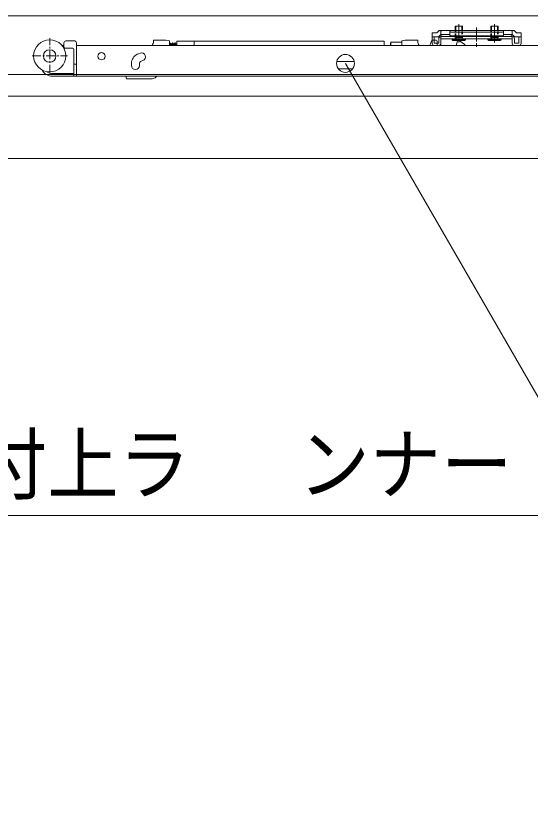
# Model space of a CAD drawing. Units: millimetres, scale not verified. Extents: x -6062 to 6062, y -3045 to 3045.
# Drawn here: x -2735.7 to -2447.5, y -91.8 to 350 of the extents above; entities that cross this region are included whole.
import ezdxf
from ezdxf.enums import TextEntityAlignment as Align

# ---------------------------------------------------------------- set-up
doc = ezdxf.new("R2010")
doc.units = ezdxf.units.MM
doc.header["$LTSCALE"] = 20
for name, pattern in [('CHAIN1', [8, 5, -1, 1, -1]), ('DASHED1', [1.8, 1.2, -0.6]), ('DOUBLE_CHAIN1', [8.8, 5, -1, 0.6, -0.6, 0.6, -1])]:
    doc.linetypes.add(name, pattern=pattern)
doc.layers.add('0-2_2寸法-3', color=7, linetype='Continuous', lineweight=9)
doc.layers.add('0-4_3一般', color=7, linetype='Continuous', lineweight=9)
doc.styles.add('ＭＳ ゴシック', font='')
doc.styles.get('ＭＳ ゴシック').set_extended_font_data('MS Gothic')

# ---------------------------------------------------------------- blocks, each defined once
blk = doc.blocks.new('グループ-64')
at = {"layer": '0-4_3一般'}
blk.add_line((-8700, 7000), (-60560, 7000), dxfattribs=at)
blk = doc.blocks.new('グループ-65')
at = {"layer": '0-4_3一般', "linetype": 'CHAIN1'}
for p, q in [((-14000, 6905.1), (-14000, 6699.1)), ((-13600, 6905.1), (-13600, 6699.1)), ((-14000, 6749.1), (-14000, 6867.1)), ((-13800, 6730.2), (-13800, 6884.2)), ((-13800, 6853.3), (-13800, 6651.9)), ((-13600, 6749.1), (-13600, 6867.1)), ((-18583.9, 6351.9), (-18583.9, 6747.9)), ((-14000, 6797.6), (-14000, 6713.6)), ((-13600, 6797.6), (-13600, 6713.6)), ((-18781.9, 6549.9), (-18385.9, 6549.9))]:
    blk.add_line(p, q, dxfattribs=at)
at = {"layer": '0-4_3一般'}
for p, q in [((-14298, 6808.1), (-14298, 6764.1)), ((-14298, 6808.1), (-14247.1, 6808.1)), ((-14232.5, 6822.6), (-14247.1, 6808.1)), ((-14180, 6836.1), (-14200, 6826.1)), ((-14200, 6836.1), (-14100, 6836.1)), ((-13500, 6836.1), (-14100, 6836.1)), ((-14100, 6836.1), (-14100, 6825.2)), ((-14100, 6825.2), (-14100, 6815.2)), ((-14100, 6815.2), (-14100, 6790.1)), ((-13510, 6815.2), (-14090, 6815.2)), ((-13960, 6882.1), (-14040, 6882.1)), ((-14040, 6882.1), (-14040, 6836.1)), ((-14032.4, 6882.1), (-14032.4, 6836.1)), ((-13967.6, 6836.1), (-13967.6, 6882.1)), ((-13960, 6836.1), (-13960, 6882.1)), ((-13640, 6882.1), (-13640, 6836.1)), ((-13632.4, 6882.1), (-13632.4, 6836.1)), ((-13567.6, 6836.1), (-13567.6, 6882.1)), ((-13500, 6836.1), (-13400, 6836.1)), ((-13500, 6825.2), (-13500, 6836.1)), ((-13500, 6825.2), (-13500, 6815.2)), ((-13500, 6790.1), (-13500, 6815.2)), ((-13400, 6826.1), (-13420, 6836.1)), ((-13400, 6836.1), (-13400, 6790.1)), ((-13352.9, 6808.1), (-13367.5, 6822.6)), ((-13352.9, 6808.1), (-13302, 6808.1)), ((-13302, 6764.1), (-13302, 6808.1)), ((-18403.9, 6717.9), (-18303.9, 6717.9)), ((-17421.5, 6727.9), (-17421.5, 6713.9)), ((-17421.5, 6727.9), (-17281.5, 6727.9)), ((-17281.5, 6727.9), (-17241.5, 6717.9)), ((-17241.5, 6717.9), (-17241.5, 6665.9)), ((-17158.3, 6716.9), (-16964.3, 6716.9)), ((-17158.3, 6716.9), (-17158.3, 6665.9)), ((-16964.3, 6665.9), (-16964.3, 6716.9)), ((-16964.3, 6715.9), (-14834.3, 6715.9)), ((-14834.3, 6665.9), (-14834.3, 6715.9)), ((-14639.9, 6717.9), (-14599.9, 6727.9)), ((-14639.9, 6717.9), (-14639.9, 6705.9)), ((-14459.9, 6727.9), (-14599.9, 6727.9)), ((-14459.9, 6727.9), (-14459.9, 6713.9)), ((-14298, 6762.1), (-14298, 6764.1)), ((-14247.1, 6762.1), (-14298, 6762.1)), ((-14298, 6742.1), (-14298, 6692.1)), ((-14252.9, 6726.5), (-14282.1, 6726.5)), ((-14274, 6742.1), (-14274, 6762.1)), ((-14274, 6742.1), (-14274, 6692.1)), ((-14242.9, 6666.5), (-14242.9, 6716.5)), ((-14224, 6742.1), (-14224, 6692.1)), ((-13400, 6766.1), (-14200, 6766.1)), ((-14200, 6742.1), (-14200, 6766.1)), ((-14200, 6742.1), (-14200, 6692.1)), ((-13400, 6742.1), (-14200, 6742.1)), ((-14100, 6790.1), (-14100, 6784.1)), ((-14090, 6774.1), (-13510, 6774.1)), ((-14032.4, 6756.2), (-14040, 6756.2)), ((-14015, 6719.3), (-14030.2, 6665.9)), ((-13675, 6742.1), (-13525, 6742.1)), ((-13675, 6732.1), (-13675, 6742.1)), ((-13525, 6732.1), (-13675, 6732.1)), ((-13665, 6722.1), (-13675, 6732.1)), ((-13535, 6722.1), (-13665, 6722.1)), ((-13632.4, 6756.2), (-13640, 6756.2)), ((-13525, 6732.1), (-13535, 6722.1)), ((-13525, 6742.1), (-13525, 6732.1)), ((-13500, 6784.1), (-13500, 6790.1)), ((-13400, 6790.1), (-13385.5, 6775.6)), ((-13400, 6742.1), (-13400, 6766.1)), ((-13400, 6692.1), (-13400, 6742.1)), ((-13376, 6692.1), (-13376, 6742.1)), ((-13302, 6762.1), (-13352.9, 6762.1)), ((-13326, 6692.1), (-13326, 6742.1)), ((-13302, 6762.1), (-13302, 6764.1)), ((-13302, 6742.1), (-13302, 6762.1)), ((-13302, 6692.1), (-13302, 6742.1)), ((-18446.3, 6665.9), (-18423.9, 6665.9)), ((-18403.9, 6635.9), (-18425.8, 6635.9)), ((-18423.9, 6655.9), (-18423.9, 6697.9)), ((-18403.9, 6635.9), (-18323.9, 6635.9)), ((-18283.9, 6665.1), (-18283.9, 6697.9)), ((-12177.9, 6665.9), (-18283.9, 6665.9)), ((-18283.9, 6665.1), (-18283.9, 6659.9)), ((-18283.9, 6659.9), (-18283.9, 6481.9)), ((-17231.6, 6665.9), (-17232.3, 6670.9)), ((-17204.6, 6665.9), (-17205.3, 6670.9)), ((-17177.6, 6665.9), (-17178.3, 6670.9)), ((-17158.4, 6686.9), (-17158.3, 6687.5)), ((-14764.9, 6665.9), (-14764.9, 6690.9)), ((-14759.9, 6705.9), (-14639.9, 6705.9)), ((-14759.9, 6665.9), (-14759.9, 6705.9)), ((-14639.9, 6665.9), (-14639.9, 6705.9)), ((-14325.6, 6665.9), (-14314.4, 6695.9)), ((-14314.4, 6695.9), (-14310.2, 6707.1)), ((-14274, 6692.1), (-14224, 6692.1)), ((-14274, 6668.1), (-14224, 6668.1)), ((-14242.9, 6666.5), (-14242.9, 6665.9)), ((-13376, 6692.1), (-13326, 6692.1)), ((-13376, 6668.1), (-13326, 6668.1)), ((-18313.9, 6625.9), (-18313.9, 6475.9)), ((-17588.9, 6574.7), (-17570.2, 6581.5)), ((-18313.9, 6475.9), (-18313.9, 6455.9)), ((-18313.9, 6455.9), (-18313.9, 6345.9)), ((-18283.9, 6481.9), (-18283.9, 6470.1)), ((-18283.9, 6345.9), (-18283.9, 6455.9)), ((-17667.9, 6461.9), (-17667.9, 6441.9)), ((-17666.3, 6481.4), (-17666.2, 6481.9)), ((-17577.9, 6462.4), (-17577.9, 6461.9)), ((-17577.9, 6441.9), (-17577.9, 6461.9)), ((-17539.4, 6496.9), (-17558.2, 6490.1)), ((-42500, 6340), (-10710, 6340)), ((-18553.9, 6351.9), (-18323.9, 6351.9)), ((-18313.9, 6321.9), (-18553.9, 6321.9)), ((-18313.9, 6345.9), (-18313.9, 6321.9)), ((-18283.9, 6321.9), (-12177.9, 6321.9)), ((-17727.3, 6321.9), (-17727.3, 6301.9)), ((-17452.4, 6291.9), (-17717.3, 6291.9)), ((-17379.8, 6321.9), (-17389.9, 6313.8)), ((-11020, 5400), (-26440, 5400))]:
    blk.add_line(p, q, dxfattribs=at)
at = {"layer": '0-4_3一般', "linetype": 'DOUBLE_CHAIN1'}
for p, q in [((-14232.5, 6822.6), (-14219.1, 6836.1)), ((-14200, 6836.1), (-14219.1, 6836.1)), ((-13380.9, 6836.1), (-13400, 6836.1)), ((-13367.5, 6822.6), (-13380.9, 6836.1)), ((-14247.1, 6762.1), (-14228, 6762.1)), ((-14214.5, 6775.6), (-14228, 6762.1)), ((-13385.5, 6775.6), (-13372, 6762.1)), ((-13352.9, 6762.1), (-13372, 6762.1))]:
    blk.add_line(p, q, dxfattribs=at)
at = {"layer": '0-4_3一般', "linetype": 'DASHED1'}
for p, q in [((-14040, 6836.1), (-14040, 6756.2)), ((-14032.4, 6836.1), (-14032.4, 6756.2)), ((-13967.6, 6756.2), (-13967.6, 6836.1)), ((-13960, 6756.2), (-13960, 6836.1)), ((-13640, 6836.1), (-13640, 6756.2)), ((-13632.4, 6836.1), (-13632.4, 6756.2)), ((-13567.6, 6756.2), (-13567.6, 6836.1)), ((-13560, 6756.2), (-13560, 6836.1)), ((-14180, 6790.1), (-14200, 6790.1)), ((-14040, 6756.2), (-14036.2, 6742.1)), ((-14032.4, 6756.2), (-14036.2, 6742.1)), ((-13967.6, 6756.2), (-13963.8, 6742.1)), ((-13963.8, 6742.1), (-13960, 6756.2)), ((-13622.8, 6758.9), (-13641, 6722.1)), ((-13640, 6756.2), (-13636.2, 6742.1)), ((-13632.4, 6756.2), (-13636.2, 6742.1)), ((-13567.6, 6756.2), (-13632.4, 6756.2)), ((-13600, 6771), (-13622.8, 6758.9)), ((-13577.2, 6758.9), (-13600, 6771)), ((-13559, 6722.1), (-13577.2, 6758.9)), ((-13567.6, 6756.2), (-13563.8, 6742.1)), ((-13560, 6756.2), (-13567.6, 6756.2)), ((-13563.8, 6742.1), (-13560, 6756.2)), ((-13400, 6790.1), (-13420, 6790.1))]:
    blk.add_line(p, q, dxfattribs=at)
at = {"layer": '0-4_3一般'}
for points in [[(-10710, 6340), (-10710, 7000), (-58550, 7000), (-58550, 6860)], [(-14214.5, 6775.6), (-14200, 6790.1), (-14200, 6836.1)], [(-13560, 6836.1), (-13560, 6882.1), (-13640, 6882.1)], [(-14274, 6762.1), (-14298, 6762.1), (-14298, 6742.1)], [(-14100, 6790.1), (-14180, 6790.1), (-14200, 6780.1), (-14200, 6790.1)], [(-13925, 6732.1), (-13935, 6722.1), (-14065, 6722.1), (-14075, 6732.1)], [(-13932.9, 6665.9), (-13932.9, 6676.5), (-14002.9, 6726.5), (-14005.4, 6726.5)], [(-13400, 6790.1), (-13400, 6780.1), (-13420, 6790.1), (-13500, 6790.1)], [(-13302, 6762.1), (-13326, 6762.1), (-13326, 6742.1)], [(-17241.5, 6675.8), (-17241.4, 6676.3), (-17241.4, 6676.9), (-17241.3, 6677.4), (-17241.2, 6678), (-17241.2, 6678.7), (-17241.1, 6679.3), (-17241, 6680), (-17241, 6680.6), (-17240.9, 6681.4), (-17240.9, 6682.1), (-17240.8, 6682.9), (-17240.7, 6683.6), (-17240.7, 6684.5), (-17240.6, 6685.3), (-17240.5, 6686.1), (-17240.4, 6686.9), (-17240.2, 6687.7), (-17239.9, 6688.4), (-17239.6, 6689.1), (-17239.1, 6689.8), (-17238.7, 6690.4), (-17238.1, 6691), (-17237.5, 6691.5), (-17236.8, 6692.1), (-17236.1, 6692.6), (-17235.3, 6693), (-17234.4, 6693.5), (-17233.5, 6693.8), (-17232.5, 6694.2), (-17231.6, 6694.4), (-17230.8, 6694.5), (-17230, 6694.5), (-17229.3, 6694.3), (-17228.6, 6694.1), (-17228, 6693.7), (-17227.4, 6693.3), (-17226.9, 6692.7), (-17226.4, 6692), (-17226, 6691.2)], [(-17231.7, 6674.5), (-17231.7, 6674.1), (-17231.8, 6673.6), (-17231.9, 6673.2), (-17231.9, 6672.8), (-17232, 6672.3), (-17232.1, 6671.9), (-17232.1, 6671.4), (-17232.2, 6671), (-17232.3, 6670.6), (-17232.4, 6670.1), (-17232.4, 6669.7), (-17232.5, 6669.3), (-17232.5, 6668.9), (-17232.6, 6668.5), (-17232.7, 6668.1), (-17232.7, 6667.7), (-17232.8, 6667.4), (-17232.8, 6667), (-17232.9, 6666.6), (-17232.9, 6666.3), (-17233, 6665.9)], [(-17229.5, 6686.7), (-17229.4, 6686.7), (-17229.2, 6686.7), (-17229.1, 6686.7), (-17229.1, 6686.6), (-17229, 6686.6), (-17229, 6686.5), (-17228.9, 6686.3), (-17228.9, 6686.1), (-17229, 6686), (-17229, 6685.7), (-17229.1, 6685.5), (-17229.2, 6685.2), (-17229.3, 6684.9), (-17229.5, 6684.5), (-17229.6, 6684.2), (-17229.8, 6683.8), (-17230, 6683.4), (-17230.1, 6683), (-17230.3, 6682.6), (-17230.4, 6682.2), (-17230.5, 6681.8), (-17230.6, 6681.4), (-17230.7, 6681), (-17230.8, 6680.6), (-17230.9, 6680.2), (-17231, 6679.8), (-17231.1, 6679.4), (-17231.1, 6679), (-17231.2, 6678.6), (-17231.2, 6678.2), (-17231.3, 6677.8), (-17231.3, 6677.4), (-17231.4, 6677), (-17231.4, 6676.6), (-17231.4, 6676.2), (-17231.5, 6675.8), (-17231.6, 6675.4), (-17231.6, 6674.9), (-17231.7, 6674.5)], [(-17226, 6691.2), (-17225.7, 6690.3), (-17225.4, 6689.2), (-17225.2, 6688.1), (-17225, 6686.9), (-17224.7, 6685.8), (-17224.6, 6684.7), (-17224.4, 6683.6), (-17224.2, 6682.5), (-17224, 6681.5), (-17223.8, 6680.5), (-17223.7, 6679.6), (-17223.5, 6678.7), (-17223.4, 6677.8), (-17223.2, 6676.9), (-17223.1, 6676.1), (-17223, 6675.3), (-17222.9, 6674.6), (-17222.7, 6673.9), (-17222.6, 6673.2), (-17222.5, 6672.5), (-17222.4, 6671.8), (-17222.3, 6671.1), (-17222.2, 6670.5), (-17222.1, 6669.9), (-17222, 6669.2), (-17222, 6668.6), (-17221.9, 6668.1), (-17221.8, 6667.5), (-17221.7, 6666.9), (-17221.6, 6666.4), (-17221.6, 6665.9)], [(-17216, 6665.9), (-17215.9, 6666.5), (-17215.8, 6667.1), (-17215.7, 6667.8), (-17215.6, 6668.4), (-17215.6, 6669.1), (-17215.5, 6669.8), (-17215.4, 6670.6), (-17215.3, 6671.3), (-17215.3, 6672.1), (-17215.2, 6672.9), (-17215.1, 6673.7), (-17215, 6674.5), (-17215, 6675.4), (-17214.9, 6676.2), (-17214.8, 6677.1), (-17214.7, 6678), (-17214.5, 6679), (-17214.3, 6680), (-17214, 6681), (-17213.7, 6682), (-17213.4, 6683.1), (-17213, 6684.2), (-17212.6, 6685.3), (-17212.1, 6686.5), (-17211.6, 6687.7), (-17211.1, 6688.9), (-17210.5, 6690.1), (-17209.9, 6691.4), (-17209.2, 6692.6), (-17208.6, 6693.6), (-17207.9, 6694.4), (-17207.3, 6695.1), (-17206.6, 6695.5), (-17206, 6695.8), (-17205.3, 6695.9), (-17204.7, 6695.8), (-17204, 6695.5), (-17203.4, 6695.1), (-17202.7, 6694.4)], [(-17204.7, 6674.5), (-17204.7, 6674.1), (-17204.8, 6673.6), (-17204.9, 6673.2), (-17204.9, 6672.8), (-17205, 6672.3), (-17205.1, 6671.9), (-17205.1, 6671.4), (-17205.2, 6671), (-17205.3, 6670.6), (-17205.4, 6670.1), (-17205.4, 6669.7), (-17205.5, 6669.3), (-17205.5, 6668.9), (-17205.6, 6668.5), (-17205.7, 6668.1), (-17205.7, 6667.7), (-17205.8, 6667.4), (-17205.8, 6667), (-17205.9, 6666.6), (-17205.9, 6666.3), (-17206, 6665.9)], [(-17202.5, 6686.7), (-17202.4, 6686.7), (-17202.3, 6686.7), (-17202.1, 6686.7), (-17202.1, 6686.6), (-17202, 6686.6), (-17202, 6686.5), (-17201.9, 6686.3), (-17201.9, 6686.2), (-17202, 6686), (-17202, 6685.7), (-17202.1, 6685.5), (-17202.2, 6685.2), (-17202.3, 6684.9), (-17202.5, 6684.5), (-17202.6, 6684.2), (-17202.8, 6683.8), (-17203, 6683.4), (-17203.1, 6683), (-17203.3, 6682.6), (-17203.4, 6682.2), (-17203.5, 6681.8), (-17203.6, 6681.4), (-17203.7, 6681), (-17203.8, 6680.6), (-17203.9, 6680.2), (-17204, 6679.8), (-17204.1, 6679.4), (-17204.1, 6679), (-17204.2, 6678.6), (-17204.2, 6678.2), (-17204.3, 6677.8), (-17204.3, 6677.4), (-17204.4, 6677), (-17204.4, 6676.6), (-17204.4, 6676.2), (-17204.5, 6675.8), (-17204.6, 6675.4), (-17204.6, 6674.9), (-17204.7, 6674.5)], [(-17202.7, 6694.4), (-17202.1, 6693.6), (-17201.5, 6692.6), (-17200.8, 6691.4), (-17200.2, 6690.1), (-17199.6, 6688.9), (-17199.1, 6687.6), (-17198.6, 6686.5), (-17198.1, 6685.3), (-17197.7, 6684.2), (-17197.3, 6683.1), (-17196.9, 6682), (-17196.6, 6681), (-17196.4, 6680), (-17196.1, 6679), (-17196, 6678), (-17195.8, 6677.1), (-17195.7, 6676.2), (-17195.6, 6675.3), (-17195.5, 6674.5), (-17195.5, 6673.7), (-17195.4, 6672.9), (-17195.3, 6672.1), (-17195.2, 6671.3), (-17195.1, 6670.6), (-17195, 6669.8), (-17195, 6669.1), (-17194.9, 6668.4), (-17194.8, 6667.8), (-17194.7, 6667.1), (-17194.7, 6666.5), (-17194.6, 6665.9)], [(-17189, 6665.9), (-17188.9, 6666.5), (-17188.8, 6667.1), (-17188.7, 6667.8), (-17188.6, 6668.4), (-17188.6, 6669.1), (-17188.5, 6669.8), (-17188.4, 6670.6), (-17188.3, 6671.3), (-17188.3, 6672.1), (-17188.2, 6672.9), (-17188.1, 6673.7), (-17188, 6674.5), (-17188, 6675.4), (-17187.9, 6676.2), (-17187.8, 6677.1), (-17187.7, 6678), (-17187.5, 6679), (-17187.3, 6680), (-17187, 6681), (-17186.7, 6682), (-17186.4, 6683.1), (-17186, 6684.2), (-17185.6, 6685.3), (-17185.1, 6686.5), (-17184.6, 6687.7), (-17184.1, 6688.9), (-17183.5, 6690.1), (-17182.9, 6691.4), (-17182.2, 6692.6), (-17181.6, 6693.6), (-17180.9, 6694.4), (-17180.3, 6695.1), (-17179.6, 6695.5), (-17179, 6695.8), (-17178.3, 6695.9), (-17177.7, 6695.8), (-17177, 6695.5), (-17176.4, 6695.1), (-17175.7, 6694.4)], [(-17177.7, 6674.5), (-17177.7, 6674.1), (-17177.8, 6673.6), (-17177.9, 6673.2), (-17177.9, 6672.8), (-17178, 6672.3), (-17178.1, 6671.9), (-17178.1, 6671.4), (-17178.2, 6671), (-17178.3, 6670.6), (-17178.4, 6670.1), (-17178.4, 6669.7), (-17178.5, 6669.3), (-17178.5, 6668.9), (-17178.6, 6668.5), (-17178.7, 6668.1), (-17178.7, 6667.7), (-17178.8, 6667.4), (-17178.8, 6667), (-17178.9, 6666.6), (-17178.9, 6666.3), (-17179, 6665.9)], [(-17175.5, 6686.7), (-17175.4, 6686.7), (-17175.2, 6686.7), (-17175.1, 6686.7), (-17175.1, 6686.6), (-17175, 6686.6), (-17175, 6686.5), (-17174.9, 6686.3), (-17174.9, 6686.1), (-17175, 6686), (-17175, 6685.7), (-17175.1, 6685.5), (-17175.2, 6685.2), (-17175.3, 6684.9), (-17175.5, 6684.5), (-17175.6, 6684.2), (-17175.8, 6683.8), (-17176, 6683.4), (-17176.1, 6683), (-17176.3, 6682.6), (-17176.4, 6682.2), (-17176.5, 6681.8), (-17176.6, 6681.4), (-17176.7, 6681), (-17176.8, 6680.6), (-17176.9, 6680.2), (-17177, 6679.8), (-17177.1, 6679.4), (-17177.1, 6679), (-17177.2, 6678.6), (-17177.2, 6678.2), (-17177.3, 6677.8), (-17177.3, 6677.4), (-17177.4, 6677), (-17177.4, 6676.6), (-17177.4, 6676.2), (-17177.5, 6675.8), (-17177.6, 6675.4), (-17177.6, 6674.9), (-17177.7, 6674.5)], [(-17175.7, 6694.4), (-17175.1, 6693.6), (-17174.5, 6692.6), (-17173.8, 6691.4), (-17173.2, 6690.1), (-17172.6, 6688.9), (-17172.1, 6687.6), (-17171.6, 6686.5), (-17171.1, 6685.3), (-17170.7, 6684.2), (-17170.3, 6683.1), (-17169.9, 6682), (-17169.6, 6681), (-17169.4, 6680), (-17169.1, 6679), (-17169, 6678), (-17168.8, 6677.1), (-17168.7, 6676.2), (-17168.6, 6675.3), (-17168.5, 6674.5), (-17168.5, 6673.7), (-17168.4, 6672.9), (-17168.3, 6672.1), (-17168.2, 6671.3), (-17168.1, 6670.6), (-17168.1, 6669.8), (-17168, 6669.1), (-17167.9, 6668.4), (-17167.8, 6667.8), (-17167.7, 6667.1), (-17167.7, 6666.5), (-17167.6, 6665.9)], [(-17162, 6665.9), (-17161.9, 6666.4), (-17161.8, 6667), (-17161.7, 6667.5), (-17161.7, 6668.1), (-17161.6, 6668.6), (-17161.5, 6669.2), (-17161.4, 6669.7), (-17161.4, 6670.2), (-17161.3, 6670.8), (-17161.2, 6671.3), (-17161.1, 6671.9), (-17161.1, 6672.4), (-17161, 6672.9), (-17160.9, 6673.5), (-17160.8, 6674), (-17160.7, 6674.6), (-17160.7, 6675.1), (-17160.6, 6675.7), (-17160.5, 6676.2), (-17160.4, 6676.7), (-17160.4, 6677.3), (-17160.3, 6677.8), (-17160.2, 6678.4), (-17160.1, 6678.9), (-17160, 6679.4), (-17159.9, 6680), (-17159.8, 6680.5), (-17159.7, 6681.1), (-17159.6, 6681.6), (-17159.5, 6682.1), (-17159.4, 6682.7), (-17159.3, 6683.2), (-17159.2, 6683.7), (-17159.1, 6684.3), (-17158.9, 6684.8), (-17158.8, 6685.3), (-17158.7, 6685.9), (-17158.6, 6686.4), (-17158.4, 6686.9)], [(-18313.9, 6455.9), (-18283.9, 6455.9), (-18283.9, 6470.1)], [(-17667.9, 6461.9), (-17667.9, 6462.4), (-17667.9, 6462.9), (-17667.9, 6463.4), (-17667.9, 6463.9), (-17667.9, 6464.4), (-17667.9, 6464.9), (-17667.9, 6465.4), (-17667.8, 6465.9), (-17667.8, 6466.4), (-17667.8, 6466.9), (-17667.8, 6467.4), (-17667.7, 6467.9), (-17667.7, 6468.4), (-17667.7, 6468.9), (-17667.7, 6469.4), (-17667.6, 6469.9), (-17667.6, 6470.4), (-17667.5, 6470.9), (-17667.5, 6471.4), (-17667.5, 6471.9), (-17667.4, 6472.4), (-17667.4, 6472.9), (-17667.3, 6473.4), (-17667.3, 6473.9), (-17667.2, 6474.4), (-17667.2, 6474.9), (-17667.1, 6475.4), (-17667, 6475.9), (-17667, 6476.4), (-17666.9, 6476.9), (-17666.9, 6477.4), (-17666.8, 6477.9), (-17666.7, 6478.4), (-17666.7, 6478.9), (-17666.6, 6479.4), (-17666.5, 6479.9), (-17666.5, 6480.4), (-17666.4, 6480.9), (-17666.3, 6481.4)], [(-17570.3, 6481.9), (-17570.6, 6481.5), (-17570.9, 6481), (-17571.2, 6480.6), (-17571.6, 6480.1), (-17571.9, 6479.7), (-17572.2, 6479.2), (-17572.5, 6478.8), (-17572.8, 6478.3), (-17573, 6477.9), (-17573.3, 6477.4), (-17573.6, 6476.9), (-17573.9, 6476.4), (-17574.1, 6476), (-17574.4, 6475.5), (-17574.6, 6475), (-17574.9, 6474.5), (-17575.1, 6474), (-17575.3, 6473.5), (-17575.5, 6473), (-17575.8, 6472.5), (-17576, 6472), (-17576.2, 6471.5), (-17576.3, 6470.9), (-17576.5, 6470.4), (-17576.7, 6469.9), (-17576.8, 6469.4), (-17577, 6468.9), (-17577.1, 6468.3), (-17577.2, 6467.8), (-17577.4, 6467.3), (-17577.5, 6466.8), (-17577.5, 6466.2), (-17577.6, 6465.7), (-17577.7, 6465.1), (-17577.8, 6464.6), (-17577.8, 6464.1), (-17577.8, 6463.5), (-17577.9, 6463), (-17577.9, 6462.4)], [(-18313.9, 6321.9), (-18283.9, 6321.9), (-18283.9, 6345.9)], [(-10700, 6100), (-26760, 6100), (-26760, -39740)]]:
    blk.add_lwpolyline(points, dxfattribs=at)
blk.add_lwpolyline([(-13925, 6732.1), (-14075, 6732.1), (-14075, 6742.1), (-13925, 6742.1)], close=True, dxfattribs=at)
at = {"layer": '0-4_3一般', "linetype": 'DASHED1'}
for points in [[(-13959, 6722.1), (-13977.2, 6758.9), (-14000, 6771), (-14022.8, 6758.9), (-14041, 6722.1)], [(-13960, 6756.2), (-13967.6, 6756.2), (-14032.4, 6756.2)]]:
    blk.add_lwpolyline(points, dxfattribs=at)
at = {"layer": '0-4_3一般'}
for centre, radius in [((-18583.9, 6549.9), 180), ((-18583.9, 6549.9), 70), ((-18003.9, 6545.9), 41)]:
    blk.add_circle(centre, radius, dxfattribs=at)
for centre, radius, start, end in [((-14200, 6790.1), 46, 90, 135), ((-14090, 6825.2), 10, 180, 270), ((-13510, 6825.2), 10, 270, 0), ((-13400, 6790.1), 46, 45, 90), ((-18403.9, 6697.9), 20, 90, 180), ((-18303.9, 6697.9), 20, 0, 90), ((-14282.1, 6696.5), 30, 90, 159.44395), ((-14252.9, 6716.5), 10, 0, 90), ((-14247.1, 6808.1), 46, 270, 315), ((-14200, 6742.1), 24, 90, 180), ((-14090, 6784.1), 10, 180, 270), ((-14005.4, 6716.5), 10, 90, 164.0546), ((-13510, 6784.1), 10, 270, 0), ((-13400, 6742.1), 24, 0, 90), ((-13352.9, 6808.1), 46, 225, 270), ((-18403.9, 6655.9), 20, 180, 270), ((-18323.9, 6625.9), 10, 0, 90), ((-17501.5, 6713.9), 80, 323.1301, 0), ((-14759.9, 6690.9), 5, 90, 180), ((-14379.9, 6713.9), 80, 180, 216.8699), ((-14274, 6692.1), 24, 180, 270), ((-14224, 6692.1), 24, 270, 0), ((-13376, 6692.1), 24, 180, 270), ((-13326, 6692.1), 24, 270, 0), ((-17547.9, 6461.9), 120, 110, 170.40593), ((-17554.8, 6539.2), 45, 290, 110), ((-17547.9, 6461.9), 30, 110, 138.18969), ((-18553.9, 6451.9), 130, 207.8267, 270), ((-18553.9, 6451.9), 100, 232.49603, 270), ((-17622.9, 6441.9), 45, 180, 0), ((-18323.9, 6361.9), 10, 270, 0), ((-17717.3, 6301.9), 10, 180, 270), ((-17452.4, 6391.9), 100, 270, 308.65981)]:
    blk.add_arc(centre, radius, start, end, dxfattribs=at)
blk.add_blockref('グループ-64', (0, 0), dxfattribs=at)

msp = doc.modelspace()

# ---------------------------------------------------------------- linework, layer by layer
at = {"layer": '0-2_2寸法-3'}
for p, q in [((-2550.82, 328.29), (-2551.17, 328.29)), ((-2550.82, 328.29), (-2551.17, 328.29)), ((-2546.1, 324.29), (-2555.89, 324.29)), ((-2547, 320.29), (-2554.99, 320.29))]:
    msp.add_line(p, q, dxfattribs=at)
msp.add_lwpolyline([(-3035.59, 70), (-2404.75, 70), (-2550.99, 323.3)], dxfattribs=at)
msp.add_circle((-2550.99, 323.3), 5.01, dxfattribs=at)
msp.add_circle((-2550.99, 323.3), 5.01, dxfattribs=at)

# ---------------------------------------------------------------- block references
at = {"layer": '0-4_3一般', "xscale": 0.05, "yscale": 0.05}
msp.add_blockref('グループ-65', (-1787.5, 0), dxfattribs=at)

# ---------------------------------------------------------------- texts
at = {"layer": '0-2_2寸法-3', "style": 'ＭＳ ゴシック', "width": 0.9}
for s, p in [('ダブルダンパー付上ラ', (-3037.69, 72.77)), ('ンナー', (-2577.38, 72.77))]:
    msp.add_text(s, height=32.55, dxfattribs=at).set_placement(p, align=Align.BOTTOM_LEFT)

doc.saveas('drawing.dxf')
